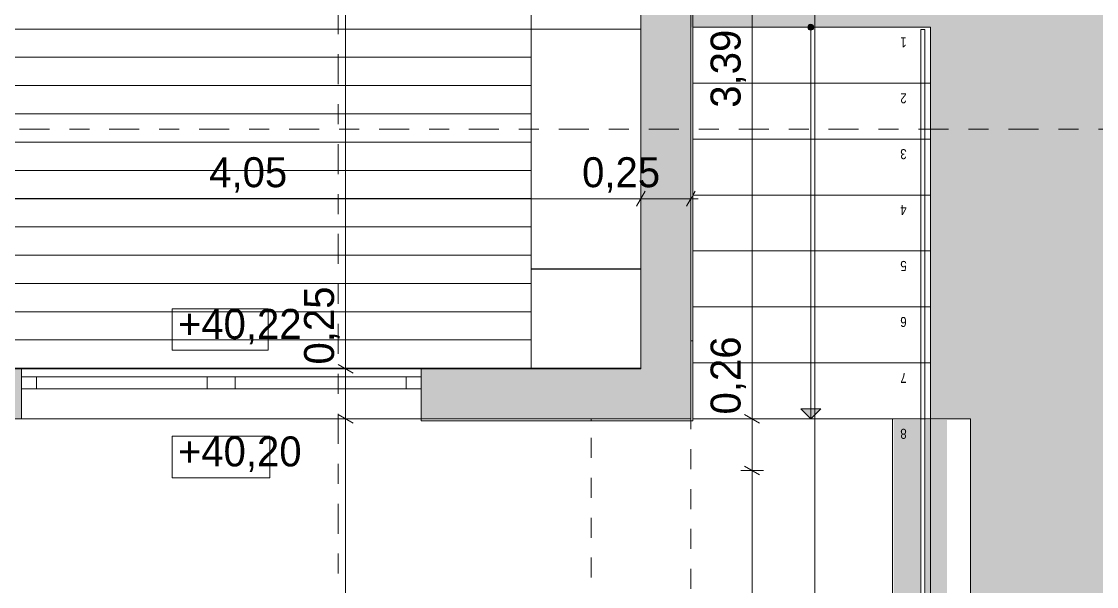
# Model space of a CAD drawing. Header units: metres. Extents: x -111189 to -108577, y -72951 to -72647.
# Drawn here: x -110702.23 to -110696.85, y -72936.04 to -72933.22 of the extents above; entities that cross this region are included whole.
import ezdxf

# ---------------------------------------------------------------- set-up
doc = ezdxf.new("R2010")
doc.units = ezdxf.units.M
doc.header["$MEASUREMENT"] = 0
doc.set_wipeout_variables(frame=1)
for name, pattern in [('Dashed', [0.423333, 0.211667, -0.211667]), ('OTK - Tracejado', [0.08, 0.04, -0.04]), ('OTK - Traço Ponto', [0.2, 0.1, -0.05, 0, -0.05]), ('OTK - Traço Ponto CORTES_ALÇ', [0.6, 0.3, -0.15, 0, -0.15]), ('Wipeout_Contour', [1, 0, -1])]:
    doc.linetypes.add(name, pattern=pattern)
for name, color, linetype in [('Planta Piso -1_1_01 - TERRENO PROPOSTO', 7, 'Continuous'), ('Planta Piso -1_1_07 - MUROS', 7, 'Continuous'), ('Planta Piso -1_1_14 - CORTES.Marcadores', 7, 'Continuous'), ('Planta Piso RC_1_00 - DESENHO 2D', 7, 'Continuous'), ('Planta Piso RC_1_02 - ESTRADAS', 7, 'Continuous'), ('Planta Piso RC_1_03 - COBERTURA', 7, 'Continuous'), ('Planta Piso RC_1_03 - LAJES', 7, 'Continuous'), ('Planta Piso RC_1_04 - TECTO FALSO', 7, 'Continuous'), ('Planta Piso RC_1_05 - PAREDES..35', 7, 'Continuous'), ('Planta Piso RC_1_06 - ESCADAS _ GUARDAS', 7, 'Continuous'), ('Planta Piso RC_1_06 - FORRA', 7, 'Continuous'), ('Planta Piso RC_1_08 - EQUIPAMENTO FIXO', 7, 'Continuous'), ('Planta Piso RC_1_12 - COTAS ALTIMÉTRICAS', 7, 'Continuous'), ('Planta Piso RC_1_12 - COTAS GERAIS', 7, 'Continuous')]:
    doc.layers.add(name, color=color, linetype=linetype)
doc.styles.add('ESTILO_GERADO_1', font='ARIALN.TTF')
doc.styles.add('ESTILO_GERADO_3', font='AGENCYR.TTF')

# ---------------------------------------------------------------- blocks, each defined once
blk = doc.blocks.new('floor')
at = {"layer": 'Planta Piso RC_1_03 - LAJES', "color": 253, "linetype": 'Continuous', "lineweight": 9, "ltscale": 1000}
for p, q in [((-110702.3326, -72958.2529), (-110702.0826, -72958.2529)), ((-110702.3326, -72958.2529), (-110702.0826, -72958.2529)), ((-110702.0826, -72958.2529), (-110701.8326, -72958.2529)), ((-110702.0826, -72958.2529), (-110701.8326, -72958.2529)), ((-110701.8326, -72958.2529), (-110701.5826, -72958.2529)), ((-110701.8326, -72958.2529), (-110701.5826, -72958.2529)), ((-110701.5826, -72958.2529), (-110701.3326, -72958.2529)), ((-110701.5826, -72958.2529), (-110701.3326, -72958.2529)), ((-110701.3326, -72958.2529), (-110701.0826, -72958.2529)), ((-110701.3326, -72958.2529), (-110701.0826, -72958.2529)), ((-110701.0826, -72958.2529), (-110700.8326, -72958.2529)), ((-110701.0826, -72958.2529), (-110700.8326, -72958.2529)), ((-110700.8326, -72958.2529), (-110700.5826, -72958.2529)), ((-110700.8326, -72958.2529), (-110700.5826, -72958.2529)), ((-110700.5826, -72958.2529), (-110700.3326, -72958.2529)), ((-110700.5826, -72958.2529), (-110700.3326, -72958.2529)), ((-110700.3326, -72958.2529), (-110700.0826, -72958.2529)), ((-110700.3326, -72958.2529), (-110700.0826, -72958.2529)), ((-110700.0826, -72958.2529), (-110699.8326, -72958.2529)), ((-110700.0826, -72958.2529), (-110699.8326, -72958.2529)), ((-110699.8326, -72958.2529), (-110699.5826, -72958.2529)), ((-110699.8326, -72958.2529), (-110699.5826, -72958.2529)), ((-110699.5826, -72958.2529), (-110699.3326, -72958.2529)), ((-110699.5826, -72958.2529), (-110699.3326, -72958.2529)), ((-110699.3326, -72958.2529), (-110699.1326, -72958.2529)), ((-110699.3326, -72958.2529), (-110699.1326, -72958.2529)), ((-110702.3326, -72958.3944), (-110702.0826, -72958.3944)), ((-110702.3326, -72958.3944), (-110702.0826, -72958.3944)), ((-110702.0826, -72958.3944), (-110701.8326, -72958.3944)), ((-110702.0826, -72958.3944), (-110701.8326, -72958.3944)), ((-110701.8326, -72958.3944), (-110701.5826, -72958.3944)), ((-110701.8326, -72958.3944), (-110701.5826, -72958.3944)), ((-110701.5826, -72958.3944), (-110701.3326, -72958.3944)), ((-110701.5826, -72958.3944), (-110701.3326, -72958.3944)), ((-110701.3326, -72958.3944), (-110701.0826, -72958.3944)), ((-110701.3326, -72958.3944), (-110701.0826, -72958.3944)), ((-110701.0826, -72958.3944), (-110700.8326, -72958.3944)), ((-110701.0826, -72958.3944), (-110700.8326, -72958.3944)), ((-110700.8326, -72958.3944), (-110700.5826, -72958.3944)), ((-110700.8326, -72958.3944), (-110700.5826, -72958.3944)), ((-110700.5826, -72958.3944), (-110700.3326, -72958.3944)), ((-110700.5826, -72958.3944), (-110700.3326, -72958.3944)), ((-110700.3326, -72958.3944), (-110700.0826, -72958.3944)), ((-110700.3326, -72958.3944), (-110700.0826, -72958.3944)), ((-110700.0826, -72958.3944), (-110699.8326, -72958.3944)), ((-110700.0826, -72958.3944), (-110699.8326, -72958.3944)), ((-110699.8326, -72958.3944), (-110699.6826, -72958.3944)), ((-110699.8326, -72958.3944), (-110699.6826, -72958.3944)), ((-110702.3326, -72958.5359), (-110702.0826, -72958.5359)), ((-110702.3326, -72958.5359), (-110702.0826, -72958.5359)), ((-110702.0826, -72958.5359), (-110701.8326, -72958.5359)), ((-110702.0826, -72958.5359), (-110701.8326, -72958.5359)), ((-110701.8326, -72958.5359), (-110701.5826, -72958.5359)), ((-110701.8326, -72958.5359), (-110701.5826, -72958.5359)), ((-110701.5826, -72958.5359), (-110701.3326, -72958.5359)), ((-110701.5826, -72958.5359), (-110701.3326, -72958.5359)), ((-110701.3326, -72958.5359), (-110701.0826, -72958.5359)), ((-110701.3326, -72958.5359), (-110701.0826, -72958.5359)), ((-110701.0826, -72958.5359), (-110700.8326, -72958.5359)), ((-110701.0826, -72958.5359), (-110700.8326, -72958.5359)), ((-110700.8326, -72958.5359), (-110700.5826, -72958.5359)), ((-110700.8326, -72958.5359), (-110700.5826, -72958.5359)), ((-110700.5826, -72958.5359), (-110700.3326, -72958.5359)), ((-110700.5826, -72958.5359), (-110700.3326, -72958.5359)), ((-110700.3326, -72958.5359), (-110700.0826, -72958.5359)), ((-110700.3326, -72958.5359), (-110700.0826, -72958.5359)), ((-110700.0826, -72958.5359), (-110699.8326, -72958.5359)), ((-110700.0826, -72958.5359), (-110699.8326, -72958.5359)), ((-110699.8326, -72958.5359), (-110699.6826, -72958.5359)), ((-110699.8326, -72958.5359), (-110699.6826, -72958.5359)), ((-110702.3326, -72958.6774), (-110702.0826, -72958.6774)), ((-110702.3326, -72958.6774), (-110702.0826, -72958.6774)), ((-110702.0826, -72958.6774), (-110701.8326, -72958.6774)), ((-110702.0826, -72958.6774), (-110701.8326, -72958.6774)), ((-110701.8326, -72958.6774), (-110701.5826, -72958.6774)), ((-110701.8326, -72958.6774), (-110701.5826, -72958.6774)), ((-110701.5826, -72958.6774), (-110701.3326, -72958.6774)), ((-110701.5826, -72958.6774), (-110701.3326, -72958.6774)), ((-110701.3326, -72958.6774), (-110701.0826, -72958.6774)), ((-110701.3326, -72958.6774), (-110701.0826, -72958.6774)), ((-110701.0826, -72958.6774), (-110700.8326, -72958.6774)), ((-110701.0826, -72958.6774), (-110700.8326, -72958.6774)), ((-110700.8326, -72958.6774), (-110700.5826, -72958.6774)), ((-110700.8326, -72958.6774), (-110700.5826, -72958.6774)), ((-110700.5826, -72958.6774), (-110700.3326, -72958.6774)), ((-110700.5826, -72958.6774), (-110700.3326, -72958.6774)), ((-110700.3326, -72958.6774), (-110700.0826, -72958.6774)), ((-110700.3326, -72958.6774), (-110700.0826, -72958.6774)), ((-110700.0826, -72958.6774), (-110699.8326, -72958.6774)), ((-110700.0826, -72958.6774), (-110699.8326, -72958.6774)), ((-110699.8326, -72958.6774), (-110699.6826, -72958.6774)), ((-110699.8326, -72958.6774), (-110699.6826, -72958.6774)), ((-110702.3326, -72958.8189), (-110702.0826, -72958.8189)), ((-110702.3326, -72958.8189), (-110702.0826, -72958.8189)), ((-110702.0826, -72958.8189), (-110701.8326, -72958.8189)), ((-110702.0826, -72958.8189), (-110701.8326, -72958.8189)), ((-110701.8326, -72958.8189), (-110701.5826, -72958.8189)), ((-110701.8326, -72958.8189), (-110701.5826, -72958.8189)), ((-110701.5826, -72958.8189), (-110701.3326, -72958.8189)), ((-110701.5826, -72958.8189), (-110701.3326, -72958.8189)), ((-110701.3326, -72958.8189), (-110701.0826, -72958.8189)), ((-110701.3326, -72958.8189), (-110701.0826, -72958.8189)), ((-110701.0826, -72958.8189), (-110700.8326, -72958.8189)), ((-110701.0826, -72958.8189), (-110700.8326, -72958.8189)), ((-110700.8326, -72958.8189), (-110700.5826, -72958.8189)), ((-110700.8326, -72958.8189), (-110700.5826, -72958.8189)), ((-110700.5826, -72958.8189), (-110700.3326, -72958.8189)), ((-110700.5826, -72958.8189), (-110700.3326, -72958.8189)), ((-110700.3326, -72958.8189), (-110700.0826, -72958.8189)), ((-110700.3326, -72958.8189), (-110700.0826, -72958.8189)), ((-110700.0826, -72958.8189), (-110699.8326, -72958.8189)), ((-110700.0826, -72958.8189), (-110699.8326, -72958.8189)), ((-110699.8326, -72958.8189), (-110699.6826, -72958.8189)), ((-110699.8326, -72958.8189), (-110699.6826, -72958.8189)), ((-110702.3326, -72958.9604), (-110702.0826, -72958.9604)), ((-110702.3326, -72958.9604), (-110702.0826, -72958.9604)), ((-110702.0826, -72958.9604), (-110701.8326, -72958.9604)), ((-110702.0826, -72958.9604), (-110701.8326, -72958.9604)), ((-110701.8326, -72958.9604), (-110701.5826, -72958.9604)), ((-110701.8326, -72958.9604), (-110701.5826, -72958.9604)), ((-110701.5826, -72958.9604), (-110701.3326, -72958.9604)), ((-110701.5826, -72958.9604), (-110701.3326, -72958.9604)), ((-110701.3326, -72958.9604), (-110701.0826, -72958.9604)), ((-110701.3326, -72958.9604), (-110701.0826, -72958.9604)), ((-110701.0826, -72958.9604), (-110700.8326, -72958.9604)), ((-110701.0826, -72958.9604), (-110700.8326, -72958.9604)), ((-110700.8326, -72958.9604), (-110700.5826, -72958.9604)), ((-110700.8326, -72958.9604), (-110700.5826, -72958.9604)), ((-110700.5826, -72958.9604), (-110700.3326, -72958.9604)), ((-110700.5826, -72958.9604), (-110700.3326, -72958.9604)), ((-110700.3326, -72958.9604), (-110700.0826, -72958.9604)), ((-110700.3326, -72958.9604), (-110700.0826, -72958.9604)), ((-110700.0826, -72958.9604), (-110699.8326, -72958.9604)), ((-110700.0826, -72958.9604), (-110699.8326, -72958.9604)), ((-110699.8326, -72958.9604), (-110699.6826, -72958.9604)), ((-110699.8326, -72958.9604), (-110699.6826, -72958.9604)), ((-110702.3326, -72959.1019), (-110702.0826, -72959.1019)), ((-110702.3326, -72959.1019), (-110702.0826, -72959.1019)), ((-110702.0826, -72959.1019), (-110701.8326, -72959.1019)), ((-110702.0826, -72959.1019), (-110701.8326, -72959.1019)), ((-110701.8326, -72959.1019), (-110701.5826, -72959.1019)), ((-110701.8326, -72959.1019), (-110701.5826, -72959.1019)), ((-110701.5826, -72959.1019), (-110701.3326, -72959.1019)), ((-110701.5826, -72959.1019), (-110701.3326, -72959.1019)), ((-110701.3326, -72959.1019), (-110701.0826, -72959.1019)), ((-110701.3326, -72959.1019), (-110701.0826, -72959.1019)), ((-110701.0826, -72959.1019), (-110700.8326, -72959.1019)), ((-110701.0826, -72959.1019), (-110700.8326, -72959.1019)), ((-110700.8326, -72959.1019), (-110700.5826, -72959.1019)), ((-110700.8326, -72959.1019), (-110700.5826, -72959.1019)), ((-110700.5826, -72959.1019), (-110700.3326, -72959.1019)), ((-110700.5826, -72959.1019), (-110700.3326, -72959.1019)), ((-110700.3326, -72959.1019), (-110700.0826, -72959.1019)), ((-110700.3326, -72959.1019), (-110700.0826, -72959.1019)), ((-110700.0826, -72959.1019), (-110699.8326, -72959.1019)), ((-110700.0826, -72959.1019), (-110699.8326, -72959.1019)), ((-110699.8326, -72959.1019), (-110699.6826, -72959.1019)), ((-110699.8326, -72959.1019), (-110699.6826, -72959.1019)), ((-110702.3326, -72959.2434), (-110702.0826, -72959.2434)), ((-110702.3326, -72959.2434), (-110702.0826, -72959.2434)), ((-110702.0826, -72959.2434), (-110701.8326, -72959.2434)), ((-110702.0826, -72959.2434), (-110701.8326, -72959.2434)), ((-110701.8326, -72959.2434), (-110701.5826, -72959.2434)), ((-110701.8326, -72959.2434), (-110701.5826, -72959.2434)), ((-110701.5826, -72959.2434), (-110701.3326, -72959.2434)), ((-110701.5826, -72959.2434), (-110701.3326, -72959.2434)), ((-110701.3326, -72959.2434), (-110701.0826, -72959.2434)), ((-110701.3326, -72959.2434), (-110701.0826, -72959.2434)), ((-110701.0826, -72959.2434), (-110700.8326, -72959.2434)), ((-110701.0826, -72959.2434), (-110700.8326, -72959.2434)), ((-110700.8326, -72959.2434), (-110700.5826, -72959.2434)), ((-110700.8326, -72959.2434), (-110700.5826, -72959.2434)), ((-110700.5826, -72959.2434), (-110700.3326, -72959.2434)), ((-110700.5826, -72959.2434), (-110700.3326, -72959.2434)), ((-110700.3326, -72959.2434), (-110700.0826, -72959.2434)), ((-110700.3326, -72959.2434), (-110700.0826, -72959.2434)), ((-110700.0826, -72959.2434), (-110699.8326, -72959.2434)), ((-110700.0826, -72959.2434), (-110699.8326, -72959.2434)), ((-110699.8326, -72959.2434), (-110699.6826, -72959.2434)), ((-110699.8326, -72959.2434), (-110699.6826, -72959.2434)), ((-110702.3326, -72959.3849), (-110702.0826, -72959.3849)), ((-110702.3326, -72959.3849), (-110702.0826, -72959.3849)), ((-110702.0826, -72959.3849), (-110701.8326, -72959.3849)), ((-110702.0826, -72959.3849), (-110701.8326, -72959.3849)), ((-110701.8326, -72959.3849), (-110701.5826, -72959.3849)), ((-110701.8326, -72959.3849), (-110701.5826, -72959.3849)), ((-110701.5826, -72959.3849), (-110701.3326, -72959.3849)), ((-110701.5826, -72959.3849), (-110701.3326, -72959.3849)), ((-110701.3326, -72959.3849), (-110701.0826, -72959.3849)), ((-110701.3326, -72959.3849), (-110701.0826, -72959.3849)), ((-110701.0826, -72959.3849), (-110700.8326, -72959.3849)), ((-110701.0826, -72959.3849), (-110700.8326, -72959.3849)), ((-110700.8326, -72959.3849), (-110700.5826, -72959.3849)), ((-110700.8326, -72959.3849), (-110700.5826, -72959.3849)), ((-110700.5826, -72959.3849), (-110700.3326, -72959.3849)), ((-110700.5826, -72959.3849), (-110700.3326, -72959.3849)), ((-110700.3326, -72959.3849), (-110700.0826, -72959.3849)), ((-110700.3326, -72959.3849), (-110700.0826, -72959.3849)), ((-110700.0826, -72959.3849), (-110699.8326, -72959.3849)), ((-110700.0826, -72959.3849), (-110699.8326, -72959.3849)), ((-110699.8326, -72959.3849), (-110699.6826, -72959.3849)), ((-110699.8326, -72959.3849), (-110699.6826, -72959.3849)), ((-110702.3326, -72959.5264), (-110702.0826, -72959.5264)), ((-110702.3326, -72959.5264), (-110702.0826, -72959.5264)), ((-110702.0826, -72959.5264), (-110701.8326, -72959.5264)), ((-110702.0826, -72959.5264), (-110701.8326, -72959.5264)), ((-110701.8326, -72959.5264), (-110701.5826, -72959.5264)), ((-110701.8326, -72959.5264), (-110701.5826, -72959.5264)), ((-110701.5826, -72959.5264), (-110701.3326, -72959.5264)), ((-110701.5826, -72959.5264), (-110701.3326, -72959.5264)), ((-110701.3326, -72959.5264), (-110701.0826, -72959.5264)), ((-110701.3326, -72959.5264), (-110701.0826, -72959.5264)), ((-110701.0826, -72959.5264), (-110700.8326, -72959.5264)), ((-110701.0826, -72959.5264), (-110700.8326, -72959.5264)), ((-110700.8326, -72959.5264), (-110700.5826, -72959.5264)), ((-110700.8326, -72959.5264), (-110700.5826, -72959.5264)), ((-110700.5826, -72959.5264), (-110700.3326, -72959.5264)), ((-110700.5826, -72959.5264), (-110700.3326, -72959.5264)), ((-110700.3326, -72959.5264), (-110700.0826, -72959.5264)), ((-110700.3326, -72959.5264), (-110700.0826, -72959.5264)), ((-110700.0826, -72959.5264), (-110699.6826, -72959.5264)), ((-110700.0826, -72959.5264), (-110699.6826, -72959.5264)), ((-110702.3326, -72959.6679), (-110702.0826, -72959.6679)), ((-110702.3326, -72959.6679), (-110702.0826, -72959.6679)), ((-110702.0826, -72959.6679), (-110701.8326, -72959.6679)), ((-110702.0826, -72959.6679), (-110701.8326, -72959.6679)), ((-110701.8326, -72959.6679), (-110701.5826, -72959.6679)), ((-110701.8326, -72959.6679), (-110701.5826, -72959.6679)), ((-110701.5826, -72959.6679), (-110701.3326, -72959.6679)), ((-110701.5826, -72959.6679), (-110701.3326, -72959.6679)), ((-110701.3326, -72959.6679), (-110701.0826, -72959.6679)), ((-110701.3326, -72959.6679), (-110701.0826, -72959.6679)), ((-110701.0826, -72959.6679), (-110700.8326, -72959.6679)), ((-110701.0826, -72959.6679), (-110700.8326, -72959.6679)), ((-110700.8326, -72959.6679), (-110700.5826, -72959.6679)), ((-110700.8326, -72959.6679), (-110700.5826, -72959.6679)), ((-110700.5826, -72959.6679), (-110700.3326, -72959.6679)), ((-110700.5826, -72959.6679), (-110700.3326, -72959.6679)), ((-110700.3326, -72959.6679), (-110700.0826, -72959.6679)), ((-110700.3326, -72959.6679), (-110700.0826, -72959.6679)), ((-110700.0826, -72959.6679), (-110699.6826, -72959.6679)), ((-110700.0826, -72959.6679), (-110699.6826, -72959.6679)), ((-110702.3326, -72959.8094), (-110702.0826, -72959.8094)), ((-110702.3326, -72959.8094), (-110702.0826, -72959.8094)), ((-110702.0826, -72959.8094), (-110701.8326, -72959.8094)), ((-110702.0826, -72959.8094), (-110701.8326, -72959.8094)), ((-110701.8326, -72959.8094), (-110701.5826, -72959.8094)), ((-110701.8326, -72959.8094), (-110701.5826, -72959.8094)), ((-110701.5826, -72959.8094), (-110701.3326, -72959.8094)), ((-110701.5826, -72959.8094), (-110701.3326, -72959.8094)), ((-110701.3326, -72959.8094), (-110701.0826, -72959.8094)), ((-110701.3326, -72959.8094), (-110701.0826, -72959.8094)), ((-110701.0826, -72959.8094), (-110700.8326, -72959.8094)), ((-110701.0826, -72959.8094), (-110700.8326, -72959.8094)), ((-110700.8326, -72959.8094), (-110700.5826, -72959.8094)), ((-110700.8326, -72959.8094), (-110700.5826, -72959.8094)), ((-110700.5826, -72959.8094), (-110700.3326, -72959.8094)), ((-110700.5826, -72959.8094), (-110700.3326, -72959.8094)), ((-110700.3326, -72959.8094), (-110700.0826, -72959.8094)), ((-110700.3326, -72959.8094), (-110700.0826, -72959.8094)), ((-110700.0826, -72959.8094), (-110699.6826, -72959.8094)), ((-110700.0826, -72959.8094), (-110699.6826, -72959.8094)), ((-110702.3326, -72959.9509), (-110702.0826, -72959.9509)), ((-110702.3326, -72959.9509), (-110702.0826, -72959.9509)), ((-110702.0826, -72959.9509), (-110701.8326, -72959.9509)), ((-110702.0826, -72959.9509), (-110701.8326, -72959.9509)), ((-110701.8326, -72959.9509), (-110701.5826, -72959.9509)), ((-110701.8326, -72959.9509), (-110701.5826, -72959.9509)), ((-110701.5826, -72959.9509), (-110701.3326, -72959.9509)), ((-110701.5826, -72959.9509), (-110701.3326, -72959.9509)), ((-110701.3326, -72959.9509), (-110701.0826, -72959.9509)), ((-110701.3326, -72959.9509), (-110701.0826, -72959.9509)), ((-110701.0826, -72959.9509), (-110700.8326, -72959.9509)), ((-110701.0826, -72959.9509), (-110700.8326, -72959.9509)), ((-110700.8326, -72959.9509), (-110700.5826, -72959.9509)), ((-110700.8326, -72959.9509), (-110700.5826, -72959.9509)), ((-110700.5826, -72959.9509), (-110700.3326, -72959.9509)), ((-110700.5826, -72959.9509), (-110700.3326, -72959.9509)), ((-110700.3326, -72959.9509), (-110700.0826, -72959.9509)), ((-110700.3326, -72959.9509), (-110700.0826, -72959.9509)), ((-110700.0826, -72959.9509), (-110699.8326, -72959.9509)), ((-110700.0826, -72959.9509), (-110699.8326, -72959.9509)), ((-110699.8326, -72959.9509), (-110699.5826, -72959.9509)), ((-110699.8326, -72959.9509), (-110699.5826, -72959.9509)), ((-110699.5826, -72959.9509), (-110699.3326, -72959.9509)), ((-110699.5826, -72959.9509), (-110699.3326, -72959.9509)), ((-110699.3326, -72959.9509), (-110699.1326, -72959.9509)), ((-110699.3326, -72959.9509), (-110699.1326, -72959.9509))]:
    blk.add_line(p, q, dxfattribs=at)

msp = doc.modelspace()

# ---------------------------------------------------------------- hatches: boundary and pattern name
at = {"layer": 'Planta Piso -1_1_07 - MUROS', "linetype": 'Continuous', "lineweight": 0, "true_color": 0x939598}
h = msp.add_hatch(color=252, dxfattribs=at)
h.paths.add_polyline_path([(-110699.1326, -72934.9539), (-110700.2326, -72934.9539), (-110700.2326, -72934.9939), (-110700.2326, -72935.0539), (-110700.2326, -72935.2039), (-110699.1326, -72935.2039)])
h.paths.add_polyline_path([(-110702.2326, -72935.0539), (-110702.2326, -72934.9939), (-110702.2326, -72934.9539), (-110703.1826, -72934.9539), (-110703.1826, -72935.2039), (-110702.2326, -72935.2039)])
h.paths.add_polyline_path([(-110703.1826, -72934.9539), (-110703.1826, -72934.9539), (-110703.5826, -72934.9539), (-110703.5826, -72935.2039), (-110703.1826, -72935.2039)])
h.paths.add_polyline_path([(-110703.1826, -72934.3039), (-110703.8326, -72934.3039), (-110703.8326, -72934.9539), (-110703.1826, -72934.9539), (-110703.1826, -72934.4539)])
h.paths.add_polyline_path([(-110703.5826, -72934.9539), (-110703.8326, -72934.9539), (-110703.8326, -72935.2047), (-110703.5826, -72935.2047)])
h.paths.add_polyline_path([(-110703.5826, -72935.2047), (-110703.8326, -72935.2047), (-110703.8326, -72935.4629), (-110703.7926, -72935.4629), (-110703.7326, -72935.4629), (-110703.5826, -72935.4629)])
h.paths.add_polyline_path([(-110703.7326, -72937.2629), (-110703.7926, -72937.2629), (-110703.8326, -72937.2629), (-110703.8326, -72937.9039), (-110703.5826, -72937.9039), (-110703.5827, -72937.7639), (-110703.5827, -72937.2629)])
h.paths.add_polyline_path([(-110703.5826, -72937.9039), (-110703.8326, -72937.9039), (-110703.8326, -72937.9039), (-110703.8326, -72938.1539), (-110703.5826, -72938.1539)])
h.paths.add_polyline_path([(-110703.8326, -72937.9039), (-110705.2076, -72937.9039), (-110705.2076, -72937.9439), (-110705.2076, -72938.0039), (-110705.2076, -72938.1539), (-110703.8326, -72938.1539)])
h.paths.add_polyline_path([(-110708.5826, -72934.1026), (-110708.8326, -72934.1026), (-110708.8326, -72934.8039), (-110708.6826, -72934.8039), (-110708.6226, -72934.8039), (-110708.5826, -72934.8039)])
h.paths.add_polyline_path([(-110708.5826, -72933.7544), (-110708.8326, -72933.7544), (-110708.8326, -72934.1026), (-110708.5826, -72934.1026)])
h.paths.add_polyline_path([(-110708.5826, -72933.0047), (-110708.8326, -72933.0047), (-110708.8326, -72933.7539), (-110708.5826, -72933.7539)])
h.paths.add_polyline_path([(-110708.5826, -72932.8547), (-110708.8326, -72932.8547), (-110708.8326, -72933.0047), (-110708.5826, -72933.0047)])
h.paths.add_polyline_path([(-110708.5826, -72932.4039), (-110708.5826, -72932.183), (-110708.8326, -72932.183), (-110708.8326, -72932.8547), (-110708.5826, -72932.8547)])
h.paths.add_polyline_path([(-110708.5826, -72931.6039), (-110708.6226, -72931.6039), (-110708.6826, -72931.6039), (-110708.8326, -72931.6039), (-110708.8326, -72932.183), (-110708.5826, -72932.183), (-110708.5826, -72932.1268)])
h.paths.add_polyline_path([(-110708.5826, -72929.9539), (-110708.8326, -72929.9539), (-110708.8326, -72930.3039), (-110708.6826, -72930.3039), (-110708.6226, -72930.3039), (-110708.5826, -72930.3039)])
h.paths.add_polyline_path([(-110708.5826, -72929.4047), (-110708.8326, -72929.4047), (-110708.8326, -72929.9539), (-110708.5826, -72929.9539), (-110708.5826, -72929.8539)])
h.paths.add_polyline_path([(-110708.5826, -72929.2547), (-110708.8326, -72929.2547), (-110708.8326, -72929.4047), (-110708.5826, -72929.4047)])
h.paths.add_polyline_path([(-110708.5826, -72928.923), (-110708.8326, -72928.923), (-110708.8326, -72929.2547), (-110708.5826, -72929.2547)])
h = msp.add_hatch(color=252, dxfattribs=at)
h.paths.add_polyline_path([(-110698.8826, -72931.1539), (-110699.1326, -72931.1539), (-110699.1326, -72931.3597), (-110698.8826, -72931.3597)])
h.paths.add_polyline_path([(-110698.8826, -72931.3597), (-110699.1326, -72931.3597), (-110699.1326, -72932.183), (-110698.8826, -72932.183)])
h.paths.add_polyline_path([(-110698.8826, -72932.183), (-110699.1326, -72932.183), (-110699.1326, -72932.8547), (-110698.8826, -72932.8547)])
h.paths.add_polyline_path([(-110698.8826, -72932.8547), (-110699.1326, -72932.8547), (-110699.1326, -72933.0047), (-110698.8826, -72933.0047)])
h.paths.add_polyline_path([(-110698.8826, -72933.0047), (-110699.1326, -72933.0047), (-110699.1326, -72934.9539), (-110699.1326, -72935.2039), (-110698.8826, -72935.2039)])
at = {"layer": 'Planta Piso RC_1_00 - DESENHO 2D', "linetype": 'Continuous', "lineweight": 0}
for points in [[(-110697.7361, -72938.9065), (-110697.7361, -72935.21), (-110697.8673, -72935.21), (-110697.8673, -72938.9065)], [(-110697.6003, -72938.9065), (-110697.6003, -72935.21), (-110697.7079, -72935.21), (-110697.7079, -72938.9065)]]:
    msp.add_hatch(color=255, dxfattribs=at).paths.add_polyline_path(points)
at = {"layer": 'Planta Piso RC_1_06 - ESCADAS _ GUARDAS', "linetype": 'Continuous', "lineweight": 13}
for points in [[(-110698.2976, -72933.2439, 1), (-110698.2676, -72933.2439, 1)], [(-110698.2826, -72935.2039), (-110698.2326, -72935.1539), (-110698.3326, -72935.1539)]]:
    msp.add_hatch(color=255, dxfattribs=at).paths.add_polyline_path(points)

# ---------------------------------------------------------------- linework, layer by layer
at = {"layer": 'Planta Piso -1_1_14 - CORTES.Marcadores', "color": 7, "linetype": 'OTK - Traço Ponto CORTES_ALÇ', "lineweight": 5, "ltscale": 0.5}
msp.add_line((-110700.6481, -72943.4289), (-110700.6481, -72921.3982), dxfattribs=at)
at = {"layer": 'Planta Piso RC_1_00 - DESENHO 2D', "color": 7, "linetype": 'Dashed', "lineweight": 5, "ltscale": 0.35}
msp.add_line((-110699.3824, -72937.3989), (-110699.3824, -72935.2089), dxfattribs=at)
at = {"layer": 'Planta Piso RC_1_00 - DESENHO 2D', "color": 7, "linetype": 'Dashed', "lineweight": 5, "ltscale": 0.35, "flags": 128}
msp.add_lwpolyline([(-110708.8326, -72942.6896), (-110705.4427, -72942.0203), (-110704.9418, -72941.9214), (-110704.2335, -72941.7815), (-110703.7109, -72941.6784), (-110702.7227, -72941.4832), (-110702.4189, -72941.4233), (-110701.4825, -72941.2384), (-110701.315, -72941.2053), (-110700.7284, -72941.0895), (-110700.6487, -72941.0738), (-110700.5399, -72941.0523), (-110700.4698, -72941.0384), (-110700.0906, -72940.9636), (-110700.0551, -72940.9566), (-110699.5408, -72940.855), (-110699.5028, -72940.8475), (-110698.9162, -72940.7317), (-110698.412, -72940.6321), (-110698.3294, -72940.6158), (-110696.8881, -72940.3313), (-110694.0675, -72939.7744), (-110694.0267, -72939.7663), (-110694.0368, -72938.9649), (-110694.0471, -72938.1539), (-110694.0527, -72936.7258), (-110694.0545, -72936.2737), (-110694.0561, -72935.8568), (-110694.0627, -72934.1966), (-110694.0651, -72933.5929), (-110694.0666, -72933.1934), (-110694.0669, -72933.1216), (-110694.0677, -72932.9184), (-110694.0702, -72932.2988), (-110694.0803, -72929.7216), (-110694.0871, -72928.0039), (-110694.1838, -72928.0039), (-110694.8559, -72928.0039), (-110695.9344, -72928.0039), (-110696.6026, -72928.0039), (-110696.8881, -72928.0039), (-110697.1737, -72928.0039), (-110697.202, -72928.0039), (-110697.3423, -72928.0039), (-110697.4654, -72928.0039), (-110697.5765, -72928.0039), (-110697.8852, -72928.0039), (-110698.1061, -72928.0039), (-110698.303, -72928.0039), (-110698.6952, -72928.0039), (-110698.8812, -72928.0039), (-110698.8813, -72928.7105), (-110698.8813, -72929.1132), (-110698.8814, -72929.3936), (-110698.8814, -72929.5192), (-110698.8814, -72929.583), (-110698.8815, -72930.0551), (-110698.8815, -72930.3831), (-110698.8817, -72931.5821), (-110698.8819, -72933.2863), (-110698.8822, -72935.4068), (-110698.8823, -72936.0907), (-110698.8824, -72936.2945), (-110698.8824, -72936.7258), (-110698.8826, -72937.6528), (-110698.8826, -72937.9089), (-110698.9235, -72937.9089), (-110699.1897, -72937.9089), (-110699.2261, -72937.9089), (-110699.4937, -72937.9089), (-110699.7923, -72937.9089), (-110700.1746, -72937.9089), (-110700.4276, -72937.9089), (-110700.4447, -72937.9089), (-110700.7591, -72937.9089), (-110700.9405, -72937.9089), (-110700.9735, -72937.9089), (-110701.0244, -72937.9089), (-110701.0614, -72937.9089), (-110701.2713, -72937.9089), (-110701.5393, -72937.9089), (-110701.6138, -72937.9089), (-110701.8008, -72937.9089), (-110702.2069, -72937.9089), (-110702.4579, -72937.9089), (-110702.5877, -72937.9089), (-110703.5826, -72937.9089), (-110703.5826, -72938.1539), (-110703.9789, -72938.1539), (-110704.3945, -72938.1539), (-110704.6847, -72938.1539), (-110705.1798, -72938.1539), (-110705.437, -72938.1539), (-110705.8911, -72938.1539), (-110706.0577, -72938.1539), (-110706.9322, -72938.1539), (-110708.8326, -72938.1539), (-110708.8326, -72935.6158), (-110710.3334, -72935.6158), (-110710.3334, -72941.0755), (-110708.8326, -72941.1839)], close=True, dxfattribs=at)
at = {"layer": 'Planta Piso RC_1_02 - ESTRADAS', "color": 7, "linetype": 'Continuous', "lineweight": 13, "ltscale": 1000}
msp.add_line((-110697.8739, -72938.8539), (-110697.8739, -72935.2039), dxfattribs=at)
at = {"layer": 'Planta Piso RC_1_03 - COBERTURA', "color": 7, "linetype": 'OTK - Tracejado', "lineweight": 13, "ltscale": 1000}
msp.add_line((-110699.3824, -72935.2089), (-110698.8824, -72935.2089), dxfattribs=at)
at = {"layer": 'Planta Piso RC_1_03 - COBERTURA', "color": 7, "linetype": 'OTK - Traço Ponto', "lineweight": 13, "ltscale": 1000}
msp.add_line((-110699.3824, -72935.2089), (-110698.8824, -72935.2089), dxfattribs=at)
at = {"layer": 'Planta Piso RC_1_03 - LAJES', "color": 7, "linetype": 'Continuous', "lineweight": 13, "ltscale": 1000, "flags": 128}
for points in [[(-110708.8326, -72938.1539), (-110708.8326, -72928.0039), (-110698.8826, -72928.0039), (-110698.8826, -72935.2039), (-110703.5826, -72935.2039), (-110703.5826, -72938.1539)], [(-110708.8326, -72940.0539), (-110702.0826, -72940.0539), (-110702.0826, -72939.2539), (-110697.4826, -72939.2539), (-110697.4826, -72935.2039), (-110697.8739, -72935.2039), (-110697.8739, -72938.8539), (-110702.4826, -72938.8539), (-110702.4826, -72939.6539), (-110708.4326, -72939.6539), (-110708.4326, -72938.6639), (-110708.8326, -72938.6639)]]:
    msp.add_lwpolyline(points, close=True, dxfattribs=at)
for points in [[(-110703.1826, -72934.9539), (-110699.1326, -72934.9539), (-110699.1326, -72928.2539), (-110703.1826, -72928.2539)], [(-110708.8167, -72938.6639), (-110708.8167, -72938.1539), (-110703.5826, -72938.1539), (-110703.5826, -72935.2039), (-110697.6826, -72935.2039), (-110697.6826, -72938.8539), (-110702.4826, -72938.8539), (-110702.4826, -72939.6539), (-110708.4326, -72939.6539)]]:
    msp.add_lwpolyline(points, dxfattribs=at)
at = {"layer": 'Planta Piso RC_1_05 - PAREDES..35', "color": 7, "linetype": 'Continuous', "lineweight": 20, "ltscale": 1000}
for p, q in [((-110702.2326, -72934.9939), (-110702.2326, -72934.9539)), ((-110700.2326, -72934.9939), (-110700.2326, -72934.9539)), ((-110702.2326, -72935.0539), (-110702.2326, -72934.9939)), ((-110700.2326, -72935.0539), (-110700.2326, -72934.9939)), ((-110702.2326, -72935.2039), (-110702.2326, -72935.0539))]:
    msp.add_line(p, q, dxfattribs=at)
at = {"layer": 'Planta Piso RC_1_05 - PAREDES..35', "color": 7, "linetype": 'Continuous', "lineweight": 13, "ltscale": 1000}
for p, q in [((-110702.2326, -72934.9939), (-110702.2326, -72934.9539)), ((-110700.2326, -72934.9939), (-110700.2326, -72934.9539)), ((-110702.2326, -72934.9939), (-110702.1576, -72934.9939)), ((-110702.2326, -72935.0539), (-110702.2326, -72934.9939)), ((-110702.2326, -72935.0539), (-110702.2326, -72934.9939)), ((-110702.1576, -72934.9939), (-110702.1576, -72935.0539)), ((-110702.1576, -72934.9939), (-110701.3026, -72934.9939)), ((-110701.3026, -72935.0539), (-110701.3026, -72934.9939)), ((-110701.3026, -72934.9939), (-110701.2326, -72934.9939)), ((-110701.2326, -72934.9939), (-110701.1626, -72934.9939)), ((-110701.1626, -72934.9939), (-110701.1626, -72935.0539)), ((-110701.1626, -72934.9939), (-110700.3076, -72934.9939)), ((-110700.3076, -72935.0539), (-110700.3076, -72934.9939)), ((-110700.3076, -72934.9939), (-110700.2326, -72934.9939)), ((-110700.2326, -72935.0539), (-110700.2326, -72934.9939)), ((-110700.2326, -72935.0539), (-110700.2326, -72934.9939)), ((-110702.1576, -72935.0539), (-110702.2326, -72935.0539)), ((-110702.2326, -72935.2039), (-110702.2326, -72935.0539)), ((-110701.3026, -72935.0539), (-110702.1576, -72935.0539)), ((-110701.2326, -72935.0539), (-110701.3026, -72935.0539)), ((-110701.1626, -72935.0539), (-110701.2326, -72935.0539)), ((-110700.3076, -72935.0539), (-110701.1626, -72935.0539)), ((-110700.2326, -72935.0539), (-110700.3076, -72935.0539))]:
    msp.add_line(p, q, dxfattribs=at)
at = {"layer": 'Planta Piso RC_1_05 - PAREDES..35', "color": 7, "linetype": 'Continuous', "lineweight": 20, "ltscale": 1000, "flags": 128}
for points in [[(-110699.1326, -72931.1539), (-110699.1326, -72934.9539)], [(-110699.1326, -72934.9539), (-110700.2326, -72934.9539)]]:
    msp.add_lwpolyline(points, dxfattribs=at)
at = {"layer": 'Planta Piso RC_1_06 - ESCADAS _ GUARDAS', "color": 7, "linetype": 'Continuous', "lineweight": 13, "ltscale": 1000}
for p, q in [((-110697.6826, -72933.2439), (-110698.8826, -72933.2439)), ((-110698.8826, -72933.2439), (-110698.8826, -72933.5239)), ((-110698.2826, -72933.2439), (-110698.2826, -72933.5239)), ((-110697.6826, -72933.5239), (-110697.6826, -72933.2439)), ((-110698.8826, -72933.5239), (-110697.6826, -72933.5239)), ((-110697.6826, -72933.5239), (-110698.8826, -72933.5239)), ((-110698.8826, -72933.5239), (-110698.8826, -72933.8039)), ((-110698.2826, -72933.5239), (-110698.2826, -72934.9239)), ((-110697.6826, -72933.8039), (-110697.6826, -72933.5239)), ((-110698.8826, -72933.8039), (-110697.6826, -72933.8039)), ((-110697.6826, -72933.8039), (-110698.8826, -72933.8039)), ((-110698.8826, -72933.8039), (-110698.8826, -72934.0839)), ((-110697.6826, -72934.0839), (-110697.6826, -72933.8039)), ((-110698.8826, -72934.0839), (-110697.6826, -72934.0839)), ((-110698.8826, -72934.0839), (-110698.8826, -72934.3639)), ((-110697.6826, -72934.3639), (-110697.6826, -72934.0839)), ((-110698.8826, -72934.3639), (-110697.6826, -72934.3639)), ((-110697.6826, -72934.3639), (-110698.8826, -72934.3639)), ((-110698.8826, -72934.3639), (-110698.8826, -72934.6439)), ((-110697.6826, -72934.6439), (-110697.6826, -72934.3639)), ((-110698.8826, -72934.6439), (-110697.6826, -72934.6439)), ((-110697.6826, -72934.6439), (-110698.8826, -72934.6439)), ((-110698.8826, -72934.6439), (-110698.8826, -72934.9239)), ((-110697.6826, -72934.9239), (-110697.6826, -72934.6439)), ((-110698.8826, -72934.9239), (-110697.6826, -72934.9239)), ((-110697.6826, -72934.9239), (-110698.8826, -72934.9239)), ((-110698.8826, -72934.9239), (-110698.8826, -72935.2039)), ((-110698.2826, -72934.9239), (-110698.2826, -72935.2039)), ((-110697.6826, -72935.2039), (-110697.6826, -72934.9239)), ((-110698.8826, -72935.2039), (-110697.6826, -72935.2039)), ((-110697.7125, -72935.2039), (-110697.7325, -72935.2039)), ((-110697.7325, -72935.2039), (-110697.7325, -72938.8539)), ((-110697.7125, -72938.8539), (-110697.7125, -72935.2039))]:
    msp.add_line(p, q, dxfattribs=at)
at = {"layer": 'Planta Piso RC_1_06 - ESCADAS _ GUARDAS', "color": 254, "linetype": 'Continuous', "lineweight": 13, "ltscale": 1000}
for p, q in [((-110697.7125, -72935.2039), (-110697.7325, -72935.2039)), ((-110697.7325, -72935.2039), (-110697.7325, -72938.8539)), ((-110697.7125, -72938.8539), (-110697.7125, -72935.2039))]:
    msp.add_line(p, q, dxfattribs=at)
at = {"layer": 'Planta Piso RC_1_06 - ESCADAS _ GUARDAS', "color": 7, "linetype": 'Continuous', "lineweight": 13, "ltscale": 1000, "flags": 128}
msp.add_lwpolyline([(-110698.2976, -72933.2439, 1), (-110698.2676, -72933.2439, 1)], format="xyb", close=True, dxfattribs=at)
for points in [[(-110697.7125, -72933.2559), (-110697.7325, -72933.2559), (-110697.7325, -72935.2039), (-110697.7125, -72935.2039)], [(-110698.2826, -72935.2039), (-110698.2326, -72935.1539), (-110698.3326, -72935.1539)]]:
    msp.add_lwpolyline(points, close=True, dxfattribs=at)
at = {"layer": 'Planta Piso RC_1_06 - ESCADAS _ GUARDAS', "color": 254, "linetype": 'Continuous', "lineweight": 13, "ltscale": 1000, "flags": 128}
msp.add_lwpolyline([(-110697.7125, -72933.2559), (-110697.7325, -72933.2559), (-110697.7325, -72935.2039), (-110697.7125, -72935.2039)], close=True, dxfattribs=at)
at = {"layer": 'Planta Piso RC_1_08 - EQUIPAMENTO FIXO', "color": 7, "linetype": 'Continuous', "lineweight": 13, "ltscale": 1000, "flags": 128}
for points in [[(-110699.1326, -72931.8112), (-110699.1326, -72933.2539), (-110699.6826, -72933.2539), (-110699.6826, -72931.8112)], [(-110699.6826, -72933.2539), (-110699.6826, -72934.4546), (-110699.1326, -72934.4546), (-110699.1326, -72933.2539)], [(-110699.1326, -72934.4539), (-110699.1326, -72934.9539), (-110699.6826, -72934.9539), (-110699.6826, -72934.4539)], [(-110699.1326, -72934.4539), (-110699.1326, -72934.9539), (-110699.6826, -72934.9539), (-110699.6826, -72934.4539)], [(-110699.1326, -72934.4539), (-110699.1326, -72934.9539), (-110699.6826, -72934.9539), (-110699.6826, -72934.4539)], [(-110699.1326, -72934.4539), (-110699.1326, -72934.9539), (-110699.6826, -72934.9539), (-110699.6826, -72934.4539)], [(-110699.1326, -72934.4539), (-110699.1326, -72934.9539), (-110699.6826, -72934.9539), (-110699.6826, -72934.4539)]]:
    msp.add_lwpolyline(points, close=True, dxfattribs=at)
at = {"layer": 'Planta Piso RC_1_12 - COTAS ALTIMÉTRICAS', "color": 7, "linetype": 'Continuous', "lineweight": 5, "ltscale": 1000, "flags": 128}
for points in [[(-110701.4785, -72934.8605), (-110700.9987, -72934.8605), (-110700.9987, -72934.6533), (-110701.4785, -72934.6533)], [(-110701.4785, -72935.4986), (-110700.9901, -72935.4986), (-110700.9901, -72935.2915), (-110701.4785, -72935.2915)]]:
    msp.add_lwpolyline(points, close=True, dxfattribs=at)
at = {"layer": 'Planta Piso RC_1_12 - COTAS GERAIS', "color": 7, "linetype": 'Continuous', "lineweight": 5, "ltscale": 1000}
for p, q in [((-110698.2627, -72928.0039), (-110698.2627, -72938.1539)), ((-110700.6106, -72928.2539), (-110700.6106, -72934.9539)), ((-110698.5761, -72935.2039), (-110698.5761, -72931.8109)), ((-110699.111, -72934.0651), (-110699.1543, -72934.1401)), ((-110699.1326, -72934.1588), (-110699.1326, -72934.0463)), ((-110703.1826, -72934.1026), (-110699.1326, -72934.1026)), ((-110700.5731, -72934.9756), (-110700.6481, -72934.9323)), ((-110700.6668, -72934.9539), (-110700.5543, -72934.9539)), ((-110700.6106, -72934.9539), (-110700.6106, -72935.2039)), ((-110700.6668, -72935.2039), (-110700.5543, -72935.2039)), ((-110700.5731, -72935.2256), (-110700.6481, -72935.1823)), ((-110700.6106, -72935.2039), (-110700.6106, -72938.1539)), ((-110698.5199, -72935.2039), (-110698.6324, -72935.2039)), ((-110698.6324, -72935.2039), (-110698.5199, -72935.2039)), ((-110698.6136, -72935.1823), (-110698.5386, -72935.2256)), ((-110698.5386, -72935.2256), (-110698.6136, -72935.1823)), ((-110698.5761, -72935.1672), (-110698.5761, -72935.2039)), ((-110698.5761, -72935.2406), (-110698.5761, -72935.2039)), ((-110698.5761, -72935.2039), (-110698.5761, -72935.4629)), ((-110698.6324, -72935.4629), (-110698.5199, -72935.4629)), ((-110698.6324, -72935.4629), (-110698.5199, -72935.4629)), ((-110698.5386, -72935.4845), (-110698.6136, -72935.4412)), ((-110698.6136, -72935.4412), (-110698.5386, -72935.4845)), ((-110698.5761, -72935.4262), (-110698.5761, -72935.4629)), ((-110698.5761, -72935.4629), (-110698.5761, -72937.2629)), ((-110698.5761, -72935.4629), (-110698.5761, -72935.4996))]:
    msp.add_line(p, q, dxfattribs=at)

# ---------------------------------------------------------------- block references
at = {"layer": 'Planta Piso RC_1_03 - LAJES'}
msp.add_blockref('floor', (0, 25), dxfattribs=at)

# ---------------------------------------------------------------- texts
at = {"layer": 'Planta Piso RC_1_06 - ESCADAS _ GUARDAS', "color": 7, "linetype": 'Continuous', "lineweight": 13, "char_height": 0.05, "attachment_point": 4, "rotation": 180, "style": 'ESTILO_GERADO_1'}
for s, insert in [('\\A1;{\\pql;\\fArial Narrow|b0|i0|c0|p0;\\W1.000000;1}', (-110697.8026, -72933.3193)), ('\\A1;{\\pql;\\fArial Narrow|b0|i0|c0|p0;\\W1.000000;2}', (-110697.8026, -72933.5993)), ('\\A1;{\\pql;\\fArial Narrow|b0|i0|c0|p0;\\W1.000000;3}', (-110697.8026, -72933.8789)), ('\\A1;{\\pql;\\fArial Narrow|b0|i0|c0|p0;\\W1.000000;4}', (-110697.8026, -72934.1592)), ('\\A1;{\\pql;\\fArial Narrow|b0|i0|c0|p0;\\W1.000000;5}', (-110697.8026, -72934.4385)), ('\\A1;{\\pql;\\fArial Narrow|b0|i0|c0|p0;\\W1.000000;6}', (-110697.8026, -72934.7189)), ('\\A1;{\\pql;\\fArial Narrow|b0|i0|c0|p0;\\W1.000000;7}', (-110697.8026, -72934.9989)), ('\\A1;{\\pql;\\fArial Narrow|b0|i0|c0|p0;\\W1.000000;8}', (-110697.8026, -72935.2789))]:
    msp.add_mtext(s, dxfattribs=dict(at, insert=insert))
at = {"layer": 'Planta Piso RC_1_12 - COTAS ALTIMÉTRICAS', "color": 7, "linetype": 'Continuous', "lineweight": 5, "char_height": 0.15, "attachment_point": 7, "style": 'ESTILO_GERADO_3'}
for s, insert, width in [('\\A1;{\\pql;\\fAgency FB|b0|i0|c0|p0;\\W1.000000;+40,22}', (-110701.45, -72934.8319), 0.422731), ('\\A1;{\\pql;\\fAgency FB|b0|i0|c0|p0;\\W1.000000;+40,20}', (-110701.45, -72935.47), 0.431283)]:
    msp.add_mtext(s, dxfattribs=dict(at, insert=insert, width=width))
at = {"layer": 'Planta Piso RC_1_12 - COTAS GERAIS', "color": 7, "linetype": 'Continuous', "lineweight": 5, "char_height": 0.15, "attachment_point": 7, "rotation": 90, "style": 'ESTILO_GERADO_3'}
for s, insert, width in [('\\A1;{\\pql;\\fAgency FB|b0|i0|c0|p0;\\W1.000000;3,39}', (-110698.6061, -72933.6469), 0.27897), ('\\A1;{\\pql;\\fAgency FB|b0|i0|c0|p0;\\W1.000000;0,25}', (-110700.6406, -72934.9322), 0.272699), ('\\A1;{\\pql;\\fAgency FB|b0|i0|c0|p0;\\W1.000000;0,26}', (-110698.6061, -72935.1822), 0.275169)]:
    msp.add_mtext(s, dxfattribs=dict(at, insert=insert, width=width))
at = {"layer": 'Planta Piso RC_1_12 - COTAS GERAIS', "color": 7, "linetype": 'Continuous', "lineweight": 5, "char_height": 0.15, "attachment_point": 7, "style": 'ESTILO_GERADO_3'}
for s, insert, width in [('\\A1;{\\pql;\\fAgency FB|b0|i0|c0|p0;\\W1.000000;4,05}', (-110701.2933, -72934.0726), 0.271274), ('\\A1;{\\pql;\\fAgency FB|b0|i0|c0|p0;\\W1.000000;0,25}', (-110699.427, -72934.0726), 0.272699)]:
    msp.add_mtext(s, dxfattribs=dict(at, insert=insert, width=width))

# ---------------------------------------------------------------- next in the draw order: wipeouts: each hides what was drawn before it
at = {"color": 254, "linetype": 'Wipeout_Contour', "lineweight": 0, "ltscale": 530265.984193}
msp.add_wipeout([(-110698.8826, -72935.2039), (-110699.6826, -72935.2039), (-110699.6826, -72935.2139), (-110698.8826, -72935.2139)], dxfattribs=at).dxf.layer = 'Planta Piso RC_1_06 - FORRA'

# ---------------------------------------------------------------- next in the draw order: linework, layer by layer
at = {"layer": 'Planta Piso RC_1_06 - FORRA', "color": 7, "linetype": 'Continuous', "lineweight": 13, "ltscale": 1000, "flags": 128}
for points in [[(-110698.8826, -72935.2039), (-110699.6826, -72935.2039)], [(-110699.3824, -72935.2043), (-110699.3824, -72935.2143)], [(-110698.8826, -72935.2139), (-110698.8826, -72935.2039)], [(-110699.6826, -72935.2139), (-110698.8826, -72935.2139)]]:
    msp.add_lwpolyline(points, dxfattribs=at)

# ---------------------------------------------------------------- next in the draw order: wipeouts: each hides what was drawn before it
at = {"color": 254, "linetype": 'Wipeout_Contour', "lineweight": 0, "ltscale": 530260.897526}
msp.add_wipeout([(-110698.8825, -72931.8109), (-110698.8825, -72935.2139), (-110698.8725, -72935.2139), (-110698.8725, -72931.8109)], dxfattribs=at).dxf.layer = 'Planta Piso RC_1_06 - FORRA'
at = {"color": 254, "linetype": 'Wipeout_Contour', "lineweight": 0, "ltscale": 530268.239647}
msp.add_wipeout([(-110699.6826, -72935.2039), (-110700.2331, -72935.2039), (-110700.2331, -72935.2139), (-110699.6826, -72935.2139)], dxfattribs=at).dxf.layer = 'Planta Piso RC_1_06 - FORRA'

# ---------------------------------------------------------------- next in the draw order: hatches: boundary and pattern name
at = {"layer": 'Planta Piso -1_1_01 - TERRENO PROPOSTO', "linetype": 'Continuous', "lineweight": 0, "true_color": 0xd7ebd2, "transparency": 33554539}
msp.add_hatch(color=254, dxfattribs=at).paths.add_polyline_path([(-110694.0627, -72934.1966), (-110694.0651, -72933.5929), (-110694.0666, -72933.1934), (-110694.0669, -72933.1216), (-110694.0677, -72932.9184), (-110694.0702, -72932.2988), (-110694.0803, -72929.7216), (-110694.0871, -72928.0039), (-110697.6826, -72928.0039), (-110697.8852, -72928.0039), (-110698.1061, -72928.0039), (-110698.303, -72928.0039), (-110698.6952, -72928.0039), (-110698.8812, -72928.0039), (-110698.8812, -72928.0976), (-110697.6826, -72928.0976), (-110697.6826, -72928.4976), (-110698.8812, -72928.4976), (-110698.8813, -72928.6139), (-110697.6826, -72928.6139), (-110697.6826, -72929.0139), (-110698.8813, -72929.0139), (-110698.8813, -72929.1301), (-110697.6826, -72929.1301), (-110697.6826, -72929.5301), (-110698.8726, -72929.5301), (-110698.8726, -72929.6457), (-110698.8726, -72929.6464), (-110697.6826, -72929.6464), (-110697.6826, -72930.0464), (-110698.8815, -72930.0464), (-110698.8815, -72930.1626), (-110697.6826, -72930.1626), (-110697.6826, -72930.5626), (-110698.8815, -72930.5626), (-110698.8816, -72930.6789), (-110697.6826, -72930.6789), (-110697.6826, -72931.0789), (-110698.8816, -72931.0789), (-110698.8816, -72931.1952), (-110697.6826, -72931.1952), (-110697.6826, -72931.5952), (-110698.8817, -72931.5952), (-110698.8817, -72931.7114), (-110697.6826, -72931.7114), (-110697.6826, -72932.1114), (-110698.8818, -72932.1114), (-110698.8818, -72932.2277), (-110697.6826, -72932.2277), (-110697.6826, -72932.6277), (-110698.8818, -72932.6277), (-110698.8819, -72932.7439), (-110697.6826, -72932.7439), (-110697.6826, -72933.1439), (-110698.8819, -72933.1439), (-110698.8819, -72933.2439), (-110697.6826, -72933.2439), (-110697.6826, -72933.5239), (-110697.6826, -72933.8039), (-110697.6826, -72934.0839), (-110697.6826, -72934.3639), (-110697.6826, -72934.6439), (-110697.6826, -72934.9239), (-110697.6826, -72935.2039), (-110697.4826, -72935.2039), (-110697.4826, -72939.2539), (-110702.0826, -72939.2539), (-110702.0826, -72940.0539), (-110708.6826, -72940.0539), (-110708.6826, -72942.66), (-110705.4427, -72942.0203), (-110694.0267, -72939.7663), (-110694.0368, -72938.9649), (-110694.0471, -72938.1539), (-110694.0527, -72936.7258), (-110694.0545, -72936.2737), (-110694.0561, -72935.8568)])

# ---------------------------------------------------------------- next in the draw order: linework, layer by layer
at = {"layer": 'Planta Piso -1_1_14 - CORTES.Marcadores', "color": 7, "linetype": 'OTK - Traço Ponto CORTES_ALÇ', "lineweight": 5, "ltscale": 0.5}
msp.add_line((-110714.8431, -72933.7544), (-110691.7726, -72933.7544), dxfattribs=at)
at = {"layer": 'Planta Piso RC_1_04 - TECTO FALSO', "color": 7, "linetype": 'Dashed', "lineweight": 13, "ltscale": 10, "flags": 128}
msp.add_lwpolyline([(-110708.8326, -72940.0539), (-110708.8326, -72938.6639), (-110708.4326, -72938.6639), (-110708.4326, -72939.6539), (-110702.4826, -72939.6539), (-110702.4826, -72938.8539), (-110697.8739, -72938.8539), (-110697.8739, -72935.2039), (-110697.4826, -72935.2039), (-110697.4826, -72939.2539), (-110702.0826, -72939.2539), (-110702.0826, -72940.0539)], close=True, dxfattribs=at)
at = {"layer": 'Planta Piso RC_1_05 - PAREDES..35', "color": 7, "linetype": 'Continuous', "lineweight": 20, "ltscale": 1000}
msp.add_line((-110700.2326, -72935.2039), (-110700.2326, -72935.0539), dxfattribs=at)
at = {"layer": 'Planta Piso RC_1_05 - PAREDES..35', "color": 7, "linetype": 'Continuous', "lineweight": 13, "ltscale": 1000}
msp.add_line((-110700.2326, -72935.2039), (-110700.2326, -72935.0539), dxfattribs=at)
at = {"layer": 'Planta Piso RC_1_05 - PAREDES..35', "color": 7, "linetype": 'Continuous', "lineweight": 20, "ltscale": 1000, "flags": 128}
for points in [[(-110698.8826, -72935.2039), (-110698.8826, -72931.1539)], [(-110700.2326, -72935.2039), (-110699.1326, -72935.2039)], [(-110698.8826, -72935.2039), (-110699.1326, -72935.2039)]]:
    msp.add_lwpolyline(points, dxfattribs=at)
at = {"layer": 'Planta Piso RC_1_06 - FORRA', "color": 7, "linetype": 'Continuous', "lineweight": 13, "ltscale": 1000, "flags": 128}
for points in [[(-110698.8825, -72931.8109), (-110698.8825, -72935.2139)], [(-110698.8725, -72935.2139), (-110698.8725, -72931.8109)], [(-110698.8723, -72934.8139), (-110698.8823, -72934.8139)], [(-110698.8823, -72934.8139), (-110698.8823, -72935.2139)], [(-110698.8723, -72935.2139), (-110698.8723, -72934.8139)], [(-110699.6826, -72935.2039), (-110700.2331, -72935.2039)], [(-110700.2331, -72935.2039), (-110700.2331, -72935.2139)], [(-110698.8826, -72935.2043), (-110699.3824, -72935.2043)], [(-110698.8826, -72935.2143), (-110698.8826, -72935.2043)], [(-110700.2331, -72935.2139), (-110699.6826, -72935.2139)], [(-110699.3824, -72935.2143), (-110698.8826, -72935.2143)], [(-110698.8825, -72935.2139), (-110698.8725, -72935.2139)], [(-110698.8823, -72935.2139), (-110698.8723, -72935.2139)]]:
    msp.add_lwpolyline(points, dxfattribs=at)
at = {"layer": 'Planta Piso RC_1_12 - COTAS GERAIS', "color": 7, "linetype": 'Continuous', "lineweight": 5, "ltscale": 1000}
for p, q in [((-110698.9043, -72934.1401), (-110698.861, -72934.0651)), ((-110698.8826, -72934.1588), (-110698.8826, -72934.0463)), ((-110699.1326, -72934.1026), (-110698.8826, -72934.1026)), ((-110698.8826, -72934.1026), (-110698.846, -72934.1026))]:
    msp.add_line(p, q, dxfattribs=at)

doc.saveas('drawing.dxf')
